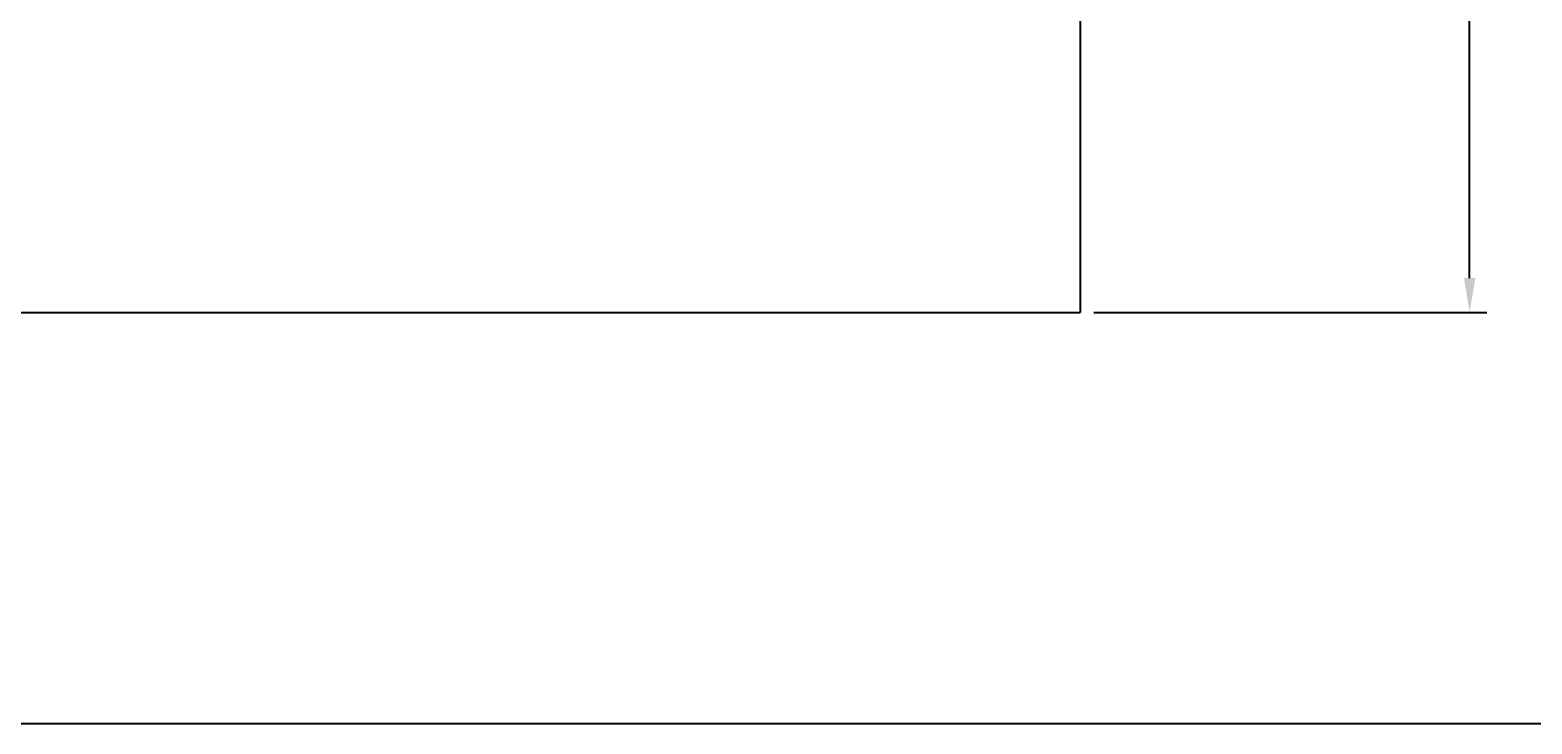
# Model space of a CAD drawing. Extents: x 0 to 3100, y 0 to 2100.
# Drawn here: x 1751 to 2624, y 0 to 403 of the extents above; entities that cross this region are included whole.
import ezdxf

# ---------------------------------------------------------------- set-up
doc = ezdxf.new("R2010")
doc.units = 0
doc.header["$LTSCALE"] = 50
doc.header["$MEASUREMENT"] = 0
doc.linetypes.add('CENTER', pattern=[2, 1.25, -0.25, 0.25, -0.25])
doc.layers.get('0').update_dxf_attribs({"linetype": 'CONTINUOUS'})
doc.layers.get('DEFPOINTS').update_dxf_attribs({"linetype": 'CONTINUOUS'})
doc.layers.add('1', color=2, linetype='CENTER')
doc.layers.add('5', color=5, linetype='CONTINUOUS')
doc.dimstyles.get("Standard").update_dxf_attribs({"dimtxt": 2.5, "dimasz": 2, "dimexe": 2, "dimexo": 1, "dimgap": 1.5, "dimtad": 1, "dimdec": 0, "dimlfac": 10, "dimrnd": 0.5, "dimzin": 0, "dimdsep": 46, "dimtxsty": 'Standard', "dimcen": 0, "dimclrt": 2, "dimadec": 0, "dimazin": 0, "dimtfac": 1, "dimtdec": 0, "dimtmove": 0, "dimatfit": 3, "dimfxl": 0, "dimtolj": 1, "dimtzin": 0, "dimarcsym": 0})

# ---------------------------------------------------------------- blocks, each defined once
blk = doc.blocks.new('*D49')
at = {"color": 3, "lineweight": -2}
for p, q in [((2396.06, 934.21), (2597.99, 934.21)), ((2587.99, 914.21), (2587.99, 606.71)), ((2587.99, 259.21), (2587.99, 566.71)), ((2369.67, 239.21), (2597.99, 239.21))]:
    blk.add_line(p, q, dxfattribs=at)
at = {"color": 3}
for points in [[(2584.66, 914.21), (2591.33, 914.21), (2587.99, 934.21)], [(2584.66, 259.21), (2591.33, 259.21), (2587.99, 239.21)]]:
    blk.add_solid(points, dxfattribs=at)
at = {"layer": 'DEFPOINTS', "color": 0}
for p in [(2388.06, 934.21), (2587.99, 934.21), (2361.67, 239.21)]:
    blk.add_point(p, dxfattribs=at)
at = {"color": 2, "insert": (2587.99, 586.71), "char_height": 20, "attachment_point": 5}
blk.add_mtext('\\A1;695', dxfattribs=at)

msp = doc.modelspace()

# ---------------------------------------------------------------- linework, layer by layer
at = {"layer": '1', "color": 1, "linetype": 'ByBlock'}
for p in [(2361.67049, 1139.21417), (590.53393, 239.21417)]:
    msp.add_line(p, (2361.67049, 239.21417), dxfattribs=at)
at = {"layer": '5', "color": 212}
msp.add_lwpolyline([(0, 2100), (3100, 2100), (3100, 0), (0, 0)], close=True, dxfattribs=at)

# ---------------------------------------------------------------- dimensions: what is measured, and where the dimension line sits
dim = msp.add_linear_dim(base=(2587.99431, 934.21417), p1=(2361.67049, 239.21417), p2=(2388.05893, 934.21417), angle=90, dimstyle='Standard', override={"dimtxt": 20, "dimasz": 20, "dimexe": 10, "dimexo": 8, "dimgap": 10, "dimtih": 1, "dimtoh": 1, "dimdec": 4, "dimlfac": 1, "dimzin": 8, "dimclrd": 3, "dimclre": 3, "dimtdec": 4, "dimarcsym": 1})
dim.commit()
dim.dimension.update_dxf_attribs({"geometry": '*D49', "text_midpoint": (2587.99431, 586.71417)})

doc.saveas('drawing.dxf')
